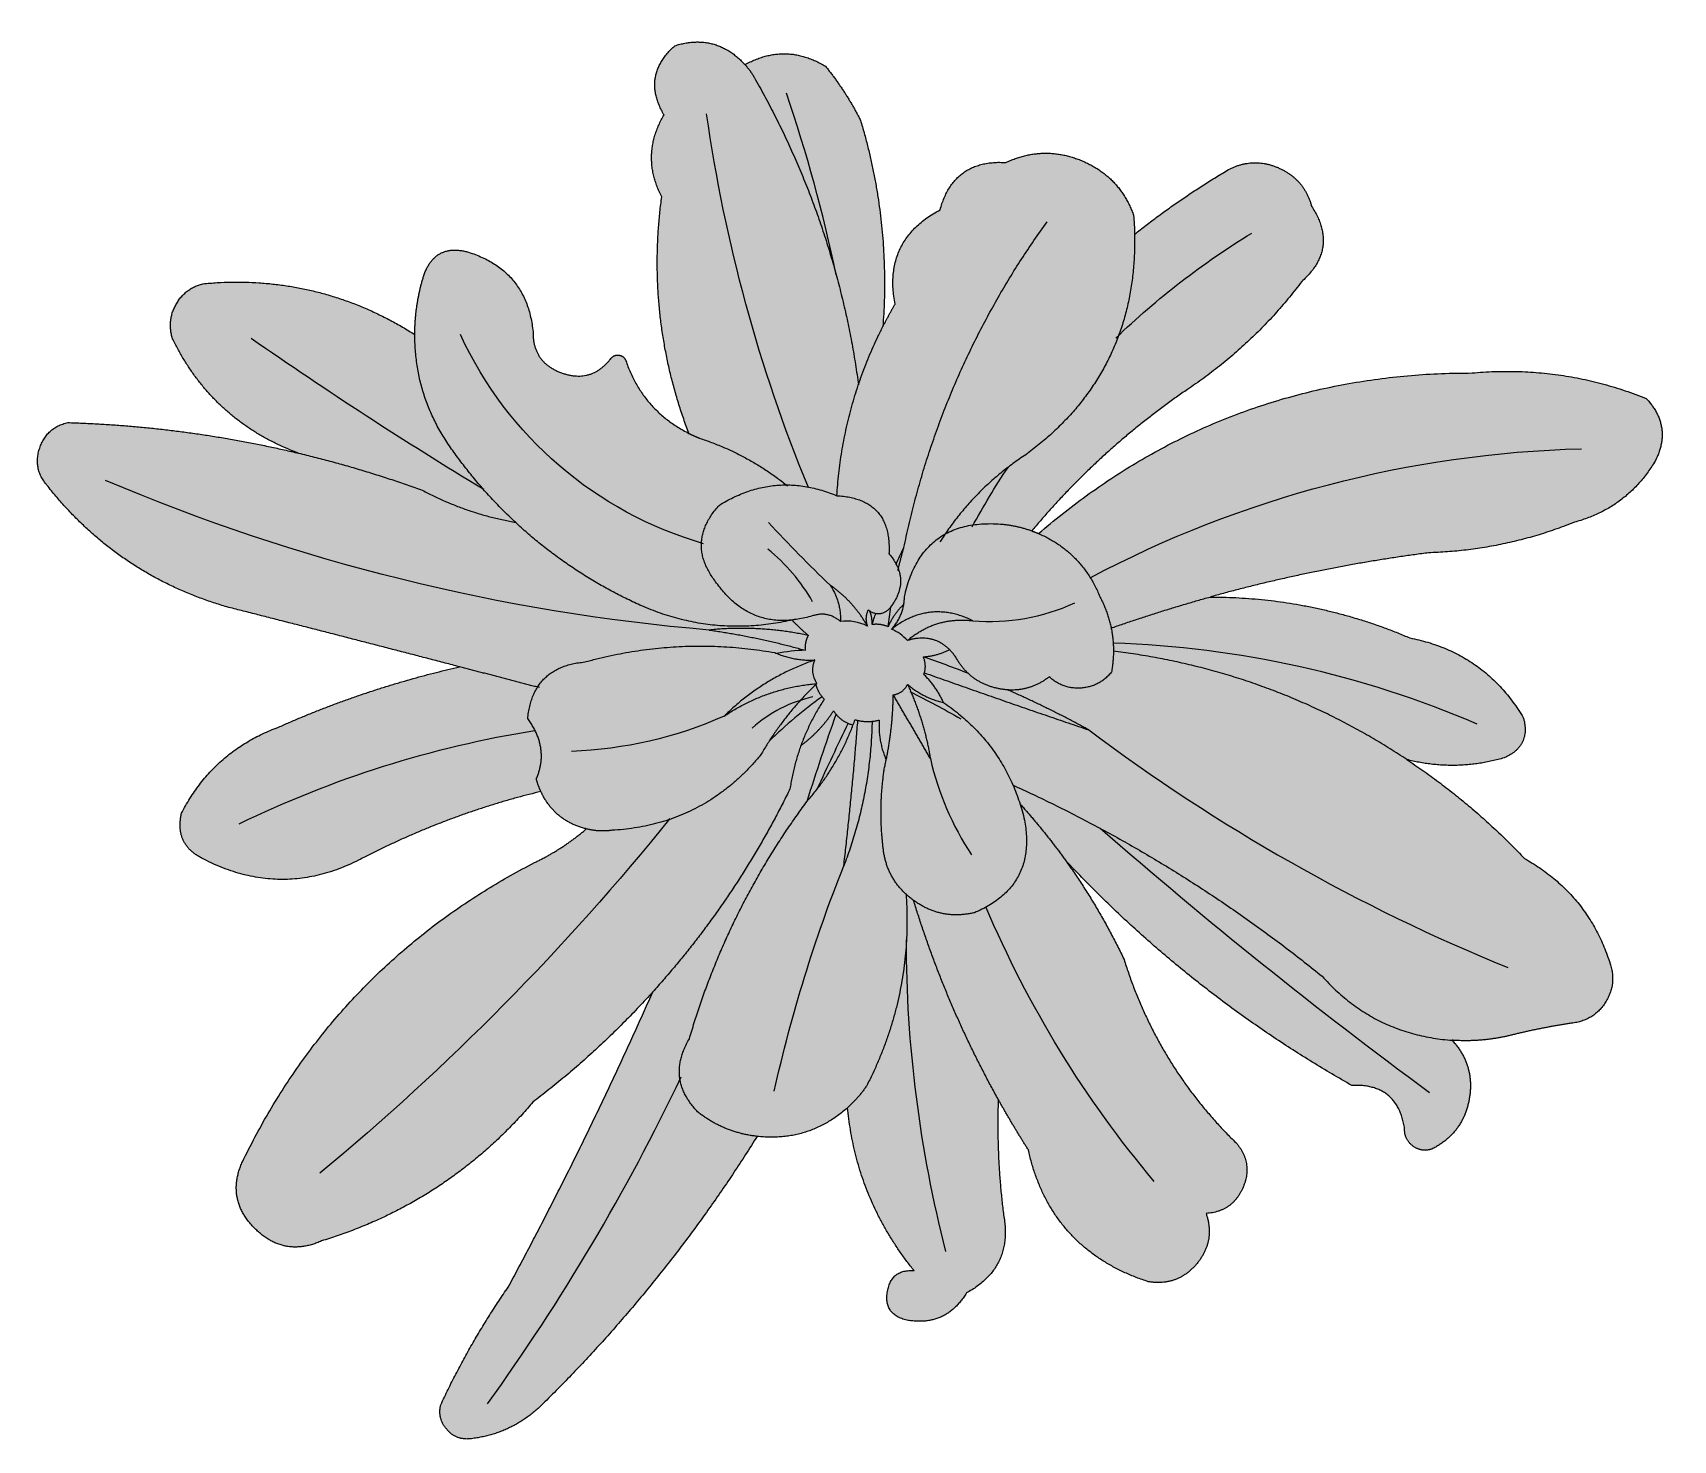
# Model space of a CAD drawing. Header units: metres. Extents: x -17 to 580, y -130 to 19.
# Drawn here: x 331.048 to 332.34, y -21.284 to -20.176 of the extents above; entities that cross this region are included whole.
import ezdxf

# ---------------------------------------------------------------- set-up
doc = ezdxf.new("R2010")
doc.units = ezdxf.units.M
doc.layers.add('Imported blocks', color=7, linetype='Continuous', true_color=0x7a8bf7)
doc.layers.add('Mood Board', color=7, linetype='Continuous', true_color=0x7a8bf7)

# ---------------------------------------------------------------- blocks, each defined once
blk = doc.blocks.new('Plant')
at = {"layer": 'Imported blocks', "transparency": 33554483}
h = blk.add_hatch(color=256, dxfattribs=at)
edge = h.paths.add_edge_path(flags=0)
edge.add_spline(control_points=[(0.5604, 0.5461), (0.4131, 0.4194), (0.2189, 0.4196)], knot_values=[0, 0, 0, 1, 1, 1], degree=2, periodic=0)
edge.add_spline(control_points=[(0.2189, 0.4196), (0.1478, 0.4131), (0.0816, 0.4397)], knot_values=[0, 0, 0, 1, 1, 1], degree=2, periodic=0)
edge.add_spline(control_points=[(0.0816, 0.4397), (0.0604, 0.4626), (0.0752, 0.49)], knot_values=[0, 0, 0, 1, 1, 1], degree=2, periodic=0)
edge.add_spline(control_points=[(0.0752, 0.49), (0.0973, 0.5261), (0.1382, 0.5372)], knot_values=[0, 0, 0, 1, 1, 1], degree=2, periodic=0)
edge.add_spline(control_points=[(0.1382, 0.5372), (0.1935, 0.5594), (0.2531, 0.5613)], knot_values=[0, 0, 0, 1, 1, 1], degree=2, periodic=0)
edge.add_spline(control_points=[(0.2531, 0.5613), (0.3405, 0.5726), (0.4253, 0.5961)], knot_values=[0, 0, 0, 1, 1, 1], degree=2, periodic=0)
edge.add_spline(control_points=[(0.4253, 0.5961), (0.3433, 0.5961), (0.2679, 0.6283)], knot_values=[0, 0, 0, 1, 1, 1], degree=2, periodic=0)
edge.add_spline(control_points=[(0.2679, 0.6283), (0.2093, 0.6398), (0.1785, 0.691)], knot_values=[0, 0, 0, 1, 1, 1], degree=2, periodic=0)
edge.add_spline(control_points=[(0.1785, 0.691), (0.1722, 0.7135), (0.1936, 0.7228)], knot_values=[0, 0, 0, 1, 1, 1], degree=2, periodic=0)
edge.add_spline(control_points=[(0.1936, 0.7228), (0.2317, 0.734), (0.2702, 0.7242)], knot_values=[0, 0, 0, 1, 1, 1], degree=2, periodic=0)
edge.add_spline(control_points=[(0.2702, 0.7242), (0.2194, 0.7579), (0.1776, 0.8021)], knot_values=[0, 0, 0, 1, 1, 1], degree=2, periodic=0)
edge.add_spline(control_points=[(0.1776, 0.8021), (0.1274, 0.8302), (0.1101, 0.885)], knot_values=[0, 0, 0, 1, 1, 1], degree=2, periodic=0)
edge.add_spline(control_points=[(0.1101, 0.885), (0.1048, 0.901), (0.1137, 0.9153)], knot_values=[0, 0, 0, 1, 1, 1], degree=2, periodic=0)
edge.add_spline(control_points=[(0.1137, 0.9153), (0.1227, 0.9295), (0.1394, 0.9317)], knot_values=[0, 0, 0, 1, 1, 1], degree=2, periodic=0)
edge.add_spline(control_points=[(0.1394, 0.9317), (0.1646, 0.9354), (0.1892, 0.9416)], knot_values=[0, 0, 0, 1, 1, 1], degree=2, periodic=0)
edge.add_spline(control_points=[(0.1892, 0.9416), (0.2116, 0.9469), (0.2345, 0.9453)], knot_values=[0, 0, 0, 1, 1, 1], degree=2, periodic=0)
edge.add_spline(control_points=[(0.2345, 0.9453), (0.2162, 0.9654), (0.2212, 0.9921)], knot_values=[0, 0, 0, 1, 1, 1], degree=2, periodic=0)
edge.add_spline(control_points=[(0.2212, 0.9921), (0.2262, 1.0188), (0.2505, 1.031)], knot_values=[0, 0, 0, 1, 1, 1], degree=2, periodic=0)
edge.add_spline(control_points=[(0.2505, 1.031), (0.2586, 1.0337), (0.2655, 1.0286)], knot_values=[0, 0, 0, 1, 1, 1], degree=2, periodic=0)
edge.add_spline(control_points=[(0.2655, 1.0286), (0.2723, 1.0235), (0.272, 1.0149)], knot_values=[0, 0, 0, 1, 1, 1], degree=2, periodic=0)
edge.add_spline(control_points=[(0.272, 1.0149), (0.2775, 0.9792), (0.3136, 0.9809)], knot_values=[0, 0, 0, 1, 1, 1], degree=2, periodic=0)
edge.add_spline(control_points=[(0.3136, 0.9809), (0.4397, 0.9096), (0.5389, 0.8039)], knot_values=[0, 0, 0, 1, 1, 1], degree=2, periodic=0)
edge.add_spline(control_points=[(0.5389, 0.8039), (0.5125, 0.8408), (0.493, 0.8816)], knot_values=[0, 0, 0, 1, 1, 1], degree=2, periodic=0)
edge.add_spline(control_points=[(0.493, 0.8816), (0.467, 0.9656), (0.404, 1.0269)], knot_values=[0, 0, 0, 1, 1, 1], degree=2, periodic=0)
edge.add_spline(control_points=[(0.404, 1.0269), (0.3911, 1.0429), (0.3995, 1.0617)], knot_values=[0, 0, 0, 1, 1, 1], degree=2, periodic=0)
edge.add_spline(control_points=[(0.3995, 1.0617), (0.4078, 1.0805), (0.4284, 1.0817)], knot_values=[0, 0, 0, 1, 1, 1], degree=2, periodic=0)
edge.add_spline(control_points=[(0.4284, 1.0817), (0.4209, 1.1038), (0.4359, 1.1216)], knot_values=[0, 0, 0, 1, 1, 1], degree=2, periodic=0)
edge.add_spline(control_points=[(0.4359, 1.1216), (0.451, 1.1393), (0.474, 1.1355)], knot_values=[0, 0, 0, 1, 1, 1], degree=2, periodic=0)
edge.add_spline(control_points=[(0.474, 1.1355), (0.5508, 1.1105), (0.5684, 1.0317)], knot_values=[0, 0, 0, 1, 1, 1], degree=2, periodic=0)
edge.add_spline(control_points=[(0.5684, 1.0317), (0.5808, 1.0121), (0.5921, 0.9919)], knot_values=[0, 0, 0, 1, 1, 1], degree=2, periodic=0)
edge.add_spline(control_points=[(0.5921, 0.9919), (0.5937, 1.0376), (0.5879, 1.0829)], knot_values=[0, 0, 0, 1, 1, 1], degree=2, periodic=0)
edge.add_spline(control_points=[(0.5879, 1.0829), (0.5802, 1.1244), (0.6172, 1.1444)], knot_values=[0, 0, 0, 1, 1, 1], degree=2, periodic=0)
edge.add_spline(control_points=[(0.6172, 1.1444), (0.6337, 1.1717), (0.6651, 1.1656)], knot_values=[0, 0, 0, 1, 1, 1], degree=2, periodic=0)
edge.add_spline(control_points=[(0.6651, 1.1656), (0.6825, 1.1609), (0.6794, 1.1431)], knot_values=[0, 0, 0, 1, 1, 1], degree=2, periodic=0)
edge.add_spline(control_points=[(0.6794, 1.1431), (0.6763, 1.1254), (0.6584, 1.1268)], knot_values=[0, 0, 0, 1, 1, 1], degree=2, periodic=0)
edge.add_spline(control_points=[(0.6584, 1.1268), (0.7041, 1.07), (0.7108, 0.9984)], knot_values=[0, 0, 0, 1, 1, 1], degree=2, periodic=0)
edge.add_spline(control_points=[(0.7108, 0.9984), (0.7414, 1.0256), (0.782, 1.021)], knot_values=[0, 0, 0, 1, 1, 1], degree=2, periodic=0)
edge.add_spline(control_points=[(0.782, 1.021), (0.854, 1.1363), (0.9508, 1.2317)], knot_values=[0, 0, 0, 1, 1, 1], degree=2, periodic=0)
edge.add_spline(control_points=[(0.9508, 1.2317), (0.9746, 1.2555), (1.0081, 1.2593)], knot_values=[0, 0, 0, 1, 1, 1], degree=2, periodic=0)
edge.add_spline(control_points=[(1.0081, 1.2593), (1.0193, 1.2604), (1.0266, 1.2518)], knot_values=[0, 0, 0, 1, 1, 1], degree=2, periodic=0)
edge.add_spline(control_points=[(1.0266, 1.2518), (1.0339, 1.2433), (1.0312, 1.2324)], knot_values=[0, 0, 0, 1, 1, 1], degree=2, periodic=0)
edge.add_spline(control_points=[(1.0312, 1.2324), (1.0086, 1.1838), (0.9781, 1.1397)], knot_values=[0, 0, 0, 1, 1, 1], degree=2, periodic=0)
edge.add_spline(control_points=[(0.9781, 1.1397), (0.9165, 1.0256), (0.8642, 0.9071)], knot_values=[0, 0, 0, 1, 1, 1], degree=2, periodic=0)
edge.add_spline(control_points=[(0.8642, 0.9071), (0.9074, 0.955), (0.9587, 0.9941)], knot_values=[0, 0, 0, 1, 1, 1], degree=2, periodic=0)
edge.add_spline(control_points=[(0.9587, 0.9941), (1.0259, 1.0731), (1.1251, 1.1034)], knot_values=[0, 0, 0, 1, 1, 1], degree=2, periodic=0)
edge.add_spline(control_points=[(1.1251, 1.1034), (1.1547, 1.1166), (1.1777, 1.0936)], knot_values=[0, 0, 0, 1, 1, 1], degree=2, periodic=0)
edge.add_spline(control_points=[(1.1777, 1.0936), (1.2007, 1.0706), (1.1875, 1.041)], knot_values=[0, 0, 0, 1, 1, 1], degree=2, periodic=0)
edge.add_spline(control_points=[(1.1875, 1.041), (1.1117, 0.8847), (0.9573, 0.8053)], knot_values=[0, 0, 0, 1, 1, 1], degree=2, periodic=0)
edge.add_spline(control_points=[(0.9573, 0.8053), (0.9352, 0.7947), (0.9166, 0.7788)], knot_values=[0, 0, 0, 1, 1, 1], degree=2, periodic=0)
edge.add_spline(control_points=[(0.9166, 0.7788), (0.9416, 0.7726), (0.9524, 0.7493)], knot_values=[0, 0, 0, 1, 1, 1], degree=2, periodic=0)
edge.add_spline(control_points=[(0.9524, 0.7493), (1.0265, 0.7673), (1.0941, 0.8025)], knot_values=[0, 0, 0, 1, 1, 1], degree=2, periodic=0)
edge.add_spline(control_points=[(1.0941, 0.8025), (1.1559, 0.8346), (1.2178, 0.8027)], knot_values=[0, 0, 0, 1, 1, 1], degree=2, periodic=0)
edge.add_spline(control_points=[(1.2178, 0.8027), (1.2412, 0.7917), (1.2355, 0.7665)], knot_values=[0, 0, 0, 1, 1, 1], degree=2, periodic=0)
edge.add_spline(control_points=[(1.2355, 0.7665), (1.2106, 0.7177), (1.1592, 0.6987)], knot_values=[0, 0, 0, 1, 1, 1], degree=2, periodic=0)
edge.add_spline(control_points=[(1.1592, 0.6987), (1.0902, 0.6678), (1.0164, 0.6511)], knot_values=[0, 0, 0, 1, 1, 1], degree=2, periodic=0)
edge.add_spline(control_points=[(1.0164, 0.6511), (1.108, 0.6272), (1.1997, 0.6039)], knot_values=[0, 0, 0, 1, 1, 1], degree=2, periodic=0)
edge.add_spline(control_points=[(1.1997, 0.6039), (1.286, 0.5788), (1.3415, 0.508)], knot_values=[0, 0, 0, 1, 1, 1], degree=2, periodic=0)
edge.add_spline(control_points=[(1.3415, 0.508), (1.3526, 0.495), (1.3472, 0.4788)], knot_values=[0, 0, 0, 1, 1, 1], degree=2, periodic=0)
edge.add_spline(control_points=[(1.3472, 0.4788), (1.3418, 0.4625), (1.3251, 0.4587)], knot_values=[0, 0, 0, 1, 1, 1], degree=2, periodic=0)
edge.add_spline(control_points=[(1.3251, 0.4587), (1.233, 0.4614), (1.1433, 0.4828)], knot_values=[0, 0, 0, 1, 1, 1], degree=2, periodic=0)
edge.add_spline(control_points=[(1.1433, 0.4828), (1.211, 0.4576), (1.2425, 0.3926)], knot_values=[0, 0, 0, 1, 1, 1], degree=2, periodic=0)
edge.add_spline(control_points=[(1.2425, 0.3926), (1.247, 0.3787), (1.2399, 0.3658)], knot_values=[0, 0, 0, 1, 1, 1], degree=2, periodic=0)
edge.add_spline(control_points=[(1.2399, 0.3658), (1.2328, 0.353), (1.2187, 0.3493)], knot_values=[0, 0, 0, 1, 1, 1], degree=2, periodic=0)
edge.add_spline(control_points=[(1.2187, 0.3493), (1.1283, 0.3407), (1.0517, 0.3893)], knot_values=[0, 0, 0, 1, 1, 1], degree=2, periodic=0)
edge.add_spline(control_points=[(1.0517, 0.3893), (1.0517, 0.3655), (1.0446, 0.3428)], knot_values=[0, 0, 0, 1, 1, 1], degree=2, periodic=0)
edge.add_spline(control_points=[(1.0446, 0.3428), (1.0357, 0.3171), (1.0094, 0.3244)], knot_values=[0, 0, 0, 1, 1, 1], degree=2, periodic=0)
edge.add_spline(control_points=[(1.0094, 0.3244), (0.9634, 0.339), (0.9586, 0.3871)], knot_values=[0, 0, 0, 1, 1, 1], degree=2, periodic=0)
edge.add_spline(control_points=[(0.9586, 0.3871), (0.9588, 0.4117), (0.9355, 0.4197)], knot_values=[0, 0, 0, 1, 1, 1], degree=2, periodic=0)
edge.add_spline(control_points=[(0.9355, 0.4197), (0.9123, 0.4277), (0.8973, 0.4083)], knot_values=[0, 0, 0, 1, 1, 1], degree=2, periodic=0)
edge.add_spline(control_points=[(0.8973, 0.4083), (0.8949, 0.4051), (0.8909, 0.4056)], knot_values=[0, 0, 0, 1, 1, 1], degree=2, periodic=0)
edge.add_spline(control_points=[(0.8909, 0.4056), (0.887, 0.4061), (0.8855, 0.4098)], knot_values=[0, 0, 0, 1, 1, 1], degree=2, periodic=0)
edge.add_spline(control_points=[(0.8855, 0.4098), (0.8724, 0.4486), (0.8358, 0.4672)], knot_values=[0, 0, 0, 1, 1, 1], degree=2, periodic=0)
edge.add_spline(control_points=[(0.8358, 0.4672), (0.8701, 0.3767), (0.8572, 0.2808)], knot_values=[0, 0, 0, 1, 1, 1], degree=2, periodic=0)
edge.add_spline(control_points=[(0.8572, 0.2808), (0.8741, 0.2481), (0.8554, 0.2163)], knot_values=[0, 0, 0, 1, 1, 1], degree=2, periodic=0)
edge.add_spline(control_points=[(0.8554, 0.2163), (0.8734, 0.1856), (0.8469, 0.1618)], knot_values=[0, 0, 0, 1, 1, 1], degree=2, periodic=0)
edge.add_spline(control_points=[(0.8469, 0.1618), (0.8145, 0.1516), (0.7916, 0.1767)], knot_values=[0, 0, 0, 1, 1, 1], degree=2, periodic=0)
edge.add_spline(control_points=[(0.7916, 0.1767), (0.7595, 0.1589), (0.7282, 0.178)], knot_values=[0, 0, 0, 1, 1, 1], degree=2, periodic=0)
edge.add_spline(control_points=[(0.7282, 0.178), (0.7121, 0.1978), (0.7006, 0.2206)], knot_values=[0, 0, 0, 1, 1, 1], degree=2, periodic=0)
edge.add_spline(control_points=[(0.7006, 0.2206), (0.6767, 0.3002), (0.683, 0.3831)], knot_values=[0, 0, 0, 1, 1, 1], degree=2, periodic=0)
edge.add_spline(control_points=[(0.683, 0.3831), (0.6784, 0.3741), (0.6734, 0.3653)], knot_values=[0, 0, 0, 1, 1, 1], degree=2, periodic=0)
edge.add_spline(control_points=[(0.6734, 0.3653), (0.683, 0.3151), (0.6379, 0.291)], knot_values=[0, 0, 0, 1, 1, 1], degree=2, periodic=0)
edge.add_spline(control_points=[(0.6379, 0.291), (0.6271, 0.2513), (0.5861, 0.2538)], knot_values=[0, 0, 0, 1, 1, 1], degree=2, periodic=0)
edge.add_spline(control_points=[(0.5861, 0.2538), (0.5566, 0.2399), (0.5265, 0.2523)], knot_values=[0, 0, 0, 1, 1, 1], degree=2, periodic=0)
edge.add_spline(control_points=[(0.5265, 0.2523), (0.4964, 0.2648), (0.4855, 0.2954)], knot_values=[0, 0, 0, 1, 1, 1], degree=2, periodic=0)
edge.add_spline(control_points=[(0.4855, 0.2954), (0.4848, 0.3029), (0.4847, 0.3103)], knot_values=[0, 0, 0, 1, 1, 1], degree=2, periodic=0)
edge.add_spline(control_points=[(0.4847, 0.3103), (0.4489, 0.2818), (0.4095, 0.2587)], knot_values=[0, 0, 0, 1, 1, 1], degree=2, periodic=0)
edge.add_spline(control_points=[(0.4095, 0.2587), (0.3901, 0.2494), (0.3705, 0.2584)], knot_values=[0, 0, 0, 1, 1, 1], degree=2, periodic=0)
edge.add_spline(control_points=[(0.3705, 0.2584), (0.3509, 0.2674), (0.3453, 0.2882)], knot_values=[0, 0, 0, 1, 1, 1], degree=2, periodic=0)
edge.add_spline(control_points=[(0.3453, 0.2882), (0.3236, 0.3212), (0.353, 0.3475)], knot_values=[0, 0, 0, 1, 1, 1], degree=2, periodic=0)
edge.add_spline(control_points=[(0.353, 0.3475), (0.3908, 0.3977), (0.4431, 0.4326)], knot_values=[0, 0, 0, 1, 1, 1], degree=2, periodic=0)
edge.add_spline(control_points=[(0.4431, 0.4326), (0.5121, 0.4798), (0.5657, 0.544)], knot_values=[0, 0, 0, 1, 1, 1], degree=2, periodic=0)
edge.add_spline(control_points=[(0.5657, 0.544), (0.5631, 0.545), (0.5604, 0.5461)], knot_values=[0, 0, 0, 1, 1, 1], degree=2, periodic=0)
at = {"layer": 'Imported blocks'}
for points, degree in [([(0.9508, 1.2317), (0.9746, 1.2555), (1.0081, 1.2593)], 2), ([(1.0081, 1.2593), (1.0193, 1.2604), (1.0266, 1.2518)], 2), ([(1.0266, 1.2518), (1.0339, 1.2433), (1.0312, 1.2324)], 2), ([(0.782, 1.021), (0.854, 1.1363), (0.9508, 1.2317)], 2), ([(0.9944, 1.2317), (0.9359, 1.1505), (0.8849, 1.0643), (0.8418, 0.974)], 3), ([(1.0312, 1.2324), (1.0086, 1.1838), (0.9781, 1.1397)], 2), ([(0.6172, 1.1444), (0.6337, 1.1717), (0.6651, 1.1656)], 2), ([(0.6651, 1.1656), (0.6825, 1.1609), (0.6794, 1.1431)], 2), ([(0.5879, 1.0829), (0.5802, 1.1244), (0.6172, 1.1444)], 2), ([(0.6794, 1.1431), (0.6763, 1.1254), (0.6584, 1.1268)], 2), ([(0.9781, 1.1397), (0.9165, 1.0256), (0.8642, 0.9071)], 2), ([(0.4359, 1.1216), (0.451, 1.1393), (0.474, 1.1355)], 2), ([(0.474, 1.1355), (0.5508, 1.1105), (0.5684, 1.0317)], 2), ([(0.6584, 1.1268), (0.7041, 1.07), (0.7108, 0.9984)], 2), ([(0.4284, 1.0817), (0.4209, 1.1038), (0.4359, 1.1216)], 2), ([(0.6333, 1.1116), (0.6539, 1.0313), (0.6644, 0.9491), (0.6645, 0.8663)], 3), ([(0.9587, 0.9941), (1.0259, 1.0731), (1.1251, 1.1034)], 2), ([(1.1251, 1.1034), (1.1547, 1.1166), (1.1777, 1.0936)], 2), ([(1.1777, 1.0936), (1.2007, 1.0706), (1.1875, 1.041)], 2), ([(0.3995, 1.0617), (0.4078, 1.0805), (0.4284, 1.0817)], 2), ([(0.5921, 0.9919), (0.5937, 1.0376), (0.5879, 1.0829)], 2), ([(0.404, 1.0269), (0.3911, 1.0429), (0.3995, 1.0617)], 2), ([(0.4692, 1.0566), (0.524, 0.9913), (0.5686, 0.9186), (0.6019, 0.8402)], 3), ([(0.8507, 0.7706), (0.9331, 0.8728), (1.0254, 0.9663), (1.1265, 1.0501)], 3), ([(1.1875, 1.041), (1.1117, 0.8847), (0.9573, 0.8053)], 2), ([(0.2212, 0.9921), (0.2262, 1.0188), (0.2505, 1.031)], 2), ([(0.2505, 1.031), (0.2586, 1.0337), (0.2655, 1.0286)], 2), ([(0.2655, 1.0286), (0.2723, 1.0235), (0.272, 1.0149)], 2), ([(0.493, 0.8816), (0.467, 0.9656), (0.404, 1.0269)], 2), ([(0.5684, 1.0317), (0.5808, 1.0121), (0.5921, 0.9919)], 2), ([(0.7108, 0.9984), (0.7414, 1.0256), (0.782, 1.021)], 2), ([(0.782, 1.021), (0.8082, 1.0181), (0.8289, 1.0017)], 2), ([(0.272, 1.0149), (0.2775, 0.9792), (0.3136, 0.9809)], 2), ([(0.6956, 0.9809), (0.7021, 0.9906), (0.7108, 0.9984)], 2), ([(0.8289, 1.0017), (0.854, 0.9754), (0.8354, 0.9441)], 2), ([(0.2345, 0.9453), (0.2162, 0.9654), (0.2212, 0.9921)], 2), ([(0.2525, 0.9866), (0.3418, 0.9209), (0.4282, 0.8515), (0.5117, 0.7784)], 3), ([(0.5921, 0.9919), (0.6338, 0.917), (0.6588, 0.8351)], 2), ([(0.7685, 0.9853), (0.755, 0.9248), (0.7368, 0.8655), (0.7138, 0.8079)], 3), ([(0.8642, 0.9071), (0.9074, 0.955), (0.9587, 0.9941)], 2), ([(0.3136, 0.9809), (0.4397, 0.9096), (0.5389, 0.8039)], 2), ([(0.6647, 0.8302), (0.6593, 0.9098), (0.6956, 0.9809)], 2), ([(0.1892, 0.9416), (0.2116, 0.9469), (0.2345, 0.9453)], 2), ([(0.3369, 0.8949), (0.296, 0.9409), (0.2345, 0.9453)], 2), ([(0.8354, 0.9441), (0.8058, 0.8422), (0.7426, 0.7569)], 2), ([(0.1137, 0.9153), (0.1227, 0.9295), (0.1394, 0.9317)], 2), ([(0.1394, 0.9317), (0.1646, 0.9354), (0.1892, 0.9416)], 2), ([(0.1101, 0.885), (0.1048, 0.901), (0.1137, 0.9153)], 2), ([(0.7562, 0.7473), (0.7989, 0.8348), (0.8642, 0.9071)], 2), ([(0.5808, 0.7442), (0.4491, 0.8039), (0.3369, 0.8949)], 2), ([(0.1776, 0.8021), (0.1274, 0.8302), (0.1101, 0.885)], 2), ([(0.5208, 0.7008), (0.4191, 0.7772), (0.3084, 0.84), (0.1907, 0.8881)], 3), ([(0.5389, 0.8039), (0.5125, 0.8408), (0.493, 0.8816)], 2), ([(0.5714, 0.7718), (0.5618, 0.8242), (0.6109, 0.8448)], 2), ([(0.6109, 0.8448), (0.6371, 0.8509), (0.6588, 0.8351)], 2), ([(0.6588, 0.8351), (0.6805, 0.8194), (0.6829, 0.7926)], 2), ([(1.0941, 0.8025), (1.1559, 0.8346), (1.2178, 0.8027)], 2), ([(0.2702, 0.7242), (0.2194, 0.7579), (0.1776, 0.8021)], 2), ([(0.575, 0.7591), (0.5557, 0.7805), (0.5389, 0.8039)], 2), ([(0.6915, 0.694), (0.6926, 0.7529), (0.7138, 0.8079)], 2), ([(0.7138, 0.8079), (0.7071, 0.7507), (0.7027, 0.6934)], 2), ([(0.9573, 0.8053), (0.9352, 0.7947), (0.9166, 0.7788)], 2), ([(0.9524, 0.7493), (1.0265, 0.7673), (1.0941, 0.8025)], 2), ([(1.2178, 0.8027), (1.2412, 0.7917), (1.2355, 0.7665)], 2), ([(0.6456, 0.7234), (0.6394, 0.7505), (0.6285, 0.7761), (0.6131, 0.7993)], 3), ([(0.6829, 0.7926), (0.6865, 0.7615), (0.6817, 0.7305)], 2), ([(0.779, 0.7202), (0.8245, 0.7758), (0.8963, 0.7799)], 2), ([(0.8963, 0.7799), (0.9066, 0.7813), (0.9166, 0.7788)], 2), ([(0.9166, 0.7788), (0.9416, 0.7726), (0.9524, 0.7493)], 2), ([(0.6353, 0.6792), (0.5854, 0.7131), (0.5714, 0.7718)], 2), ([(1.1901, 0.7748), (1.1163, 0.739), (1.038, 0.7142), (0.9571, 0.7012)], 3), ([(1.2355, 0.7665), (1.2106, 0.7177), (1.1592, 0.6987)], 2), ([(0.7426, 0.7569), (0.7176, 0.7284), (0.7049, 0.6927)], 2), ([(0.7426, 0.7569), (0.7354, 0.734), (0.7278, 0.7112), (0.7198, 0.6885)], 3), ([(0.7104, 0.6955), (0.7187, 0.7129), (0.7268, 0.7302), (0.735, 0.7476)], 3), ([(0.7292, 0.6766), (0.7504, 0.709), (0.7562, 0.7473)], 2), ([(0.956, 0.7393), (0.9454, 0.7156), (0.9628, 0.6919)], 2), ([(0.9524, 0.7493), (0.9547, 0.7445), (0.956, 0.7393)], 2), ([(0.1936, 0.7228), (0.2317, 0.734), (0.2702, 0.7242)], 2), ([(0.2702, 0.7242), (0.3757, 0.6541), (0.5015, 0.6388)], 2), ([(0.6817, 0.7305), (0.6752, 0.7022), (0.6748, 0.6732)], 2), ([(0.6859, 0.693), (0.6869, 0.7094), (0.6804, 0.7243)], 2), ([(0.1785, 0.691), (0.1722, 0.7135), (0.1936, 0.7228)], 2), ([(0.6636, 0.6649), (0.6506, 0.6929), (0.6456, 0.7234)], 2), ([(0.6456, 0.7234), (0.6601, 0.6982), (0.6748, 0.6732)], 2), ([(0.7474, 0.713), (0.7321, 0.7017), (0.7218, 0.6857)], 2), ([(0.735, 0.6643), (0.7611, 0.689), (0.779, 0.7202)], 2), ([(0.808, 0.6899), (0.846, 0.7068), (0.8867, 0.7162), (0.9283, 0.7177)], 3), ([(0.6503, 0.6558), (0.5857, 0.6788), (0.5208, 0.7008)], 2), ([(0.5208, 0.7008), (0.5521, 0.6836), (0.5848, 0.6692)], 2), ([(0.7309, 0.6747), (0.7457, 0.6853), (0.7596, 0.697), (0.7726, 0.7097)], 3), ([(0.7381, 0.6748), (0.756, 0.6788), (0.7724, 0.6872), (0.786, 0.6994)], 3), ([(1.1592, 0.6987), (1.0902, 0.6678), (1.0164, 0.6511)], 2), ([(0.2679, 0.6283), (0.2093, 0.6398), (0.1785, 0.691)], 2), ([(0.2148, 0.6962), (0.3058, 0.6572), (0.4027, 0.6356), (0.5017, 0.6325)], 3), ([(0.6618, 0.6705), (0.6482, 0.6773), (0.6347, 0.6845), (0.6215, 0.6921)], 3), ([(0.7049, 0.6927), (0.6955, 0.6956), (0.6859, 0.693)], 2), ([(0.7218, 0.6857), (0.7164, 0.6944), (0.7065, 0.6969)], 2), ([(0.808, 0.6899), (0.7748, 0.6677), (0.735, 0.6643)], 2), ([(0.7365, 0.6457), (0.7772, 0.6597), (0.808, 0.6899)], 2), ([(0.9628, 0.6919), (0.9588, 0.6509), (0.9178, 0.6473)], 2), ([(0.6636, 0.6649), (0.6513, 0.6756), (0.6353, 0.6792)], 2), ([(0.6353, 0.6792), (0.6409, 0.6667), (0.6507, 0.6571)], 2), ([(0.6748, 0.6732), (0.667, 0.6719), (0.6636, 0.6649)], 2), ([(0.7359, 0.6651), (0.734, 0.6717), (0.7292, 0.6766)], 2), ([(0.5029, 0.6552), (0.512, 0.6666), (0.5266, 0.6678)], 2), ([(0.5266, 0.6678), (0.5411, 0.6689), (0.5519, 0.659)], 2), ([(0.5519, 0.659), (0.57, 0.6729), (0.5923, 0.6682)], 2), ([(0.5923, 0.6682), (0.6147, 0.6634), (0.6256, 0.6434)], 2), ([(0.735, 0.6643), (0.7385, 0.6586), (0.7391, 0.6519), (0.7366, 0.6457)], 3), ([(0.9536, 0.6675), (0.985, 0.6593), (1.0164, 0.6511)], 2), ([(0.5122, 0.5956), (0.4973, 0.6238), (0.5029, 0.6552)], 2), ([(0.6154, 0.6564), (0.6272, 0.6518), (0.6391, 0.6474), (0.6511, 0.6433)], 3), ([(0.6507, 0.6571), (0.6482, 0.6501), (0.6511, 0.6433)], 2), ([(0.9178, 0.6473), (0.8439, 0.6267), (0.7682, 0.6399)], 2), ([(1.0164, 0.6511), (1.108, 0.6272), (1.1997, 0.6039)], 2), ([(0.6256, 0.6434), (0.64, 0.6232), (0.6637, 0.6304)], 2), ([(0.6511, 0.6433), (0.6404, 0.6424), (0.6307, 0.6377)], 2), ([(0.7682, 0.6399), (0.753, 0.6466), (0.7365, 0.6457)], 2), ([(0.744, 0.6381), (0.7445, 0.6319), (0.7417, 0.6264)], 2), ([(0.744, 0.6381), (0.7516, 0.6382), (0.7591, 0.6391), (0.7666, 0.6406)], 3), ([(0.8197, 0.6221), (0.7813, 0.6276), (0.744, 0.6381)], 2), ([(0.4253, 0.5961), (0.3433, 0.5961), (0.2679, 0.6283)], 2), ([(0.5033, 0.6206), (0.4647, 0.6071), (0.4253, 0.5961)], 2), ([(0.6637, 0.6304), (0.6413, 0.6114), (0.6122, 0.6148)], 2), ([(0.6122, 0.6148), (0.6463, 0.5981), (0.6762, 0.6215)], 2), ([(0.6637, 0.6304), (0.6671, 0.6265), (0.6714, 0.6235), (0.6762, 0.6215)], 3), ([(0.6762, 0.6215), (0.6663, 0.6106), (0.666, 0.5959)], 2), ([(0.7546, 0.6142), (0.7484, 0.6207), (0.7417, 0.6264)], 2), ([(0.7417, 0.6264), (0.7804, 0.6181), (0.8197, 0.6221)], 2), ([(0.8197, 0.6221), (0.9838, 0.6083), (1.1439, 0.5686), (1.2954, 0.5042)], 3), ([(0.6122, 0.6148), (0.5845, 0.6171), (0.5571, 0.6123), (0.5319, 0.6008)], 3), ([(0.6667, 0.6021), (0.6746, 0.6095), (0.6788, 0.6195)], 2), ([(0.6764, 0.6034), (0.6841, 0.6137), (0.6947, 0.6064)], 2), ([(0.6788, 0.6195), (0.6782, 0.6143), (0.6776, 0.6091), (0.6768, 0.6039)], 3), ([(0.6788, 0.6195), (0.6849, 0.617), (0.6915, 0.6178)], 2), ([(0.6915, 0.6178), (0.6905, 0.6147), (0.6895, 0.6117), (0.6884, 0.6087)], 3), ([(0.6915, 0.6178), (0.6912, 0.6123), (0.6933, 0.6073)], 2), ([(0.6947, 0.6064), (0.6976, 0.6126), (0.6952, 0.619)], 2), ([(0.6952, 0.619), (0.7018, 0.6156), (0.7091, 0.6144), (0.7164, 0.6154)], 3), ([(0.6952, 0.619), (0.7061, 0.5995), (0.7245, 0.5868)], 2), ([(0.7164, 0.6154), (0.7263, 0.6069), (0.7386, 0.611)], 2), ([(0.7245, 0.5868), (0.716, 0.5998), (0.7164, 0.6154)], 2), ([(0.7386, 0.611), (0.7855, 0.625), (0.814, 0.5851)], 2), ([(0.7519, 0.6136), (0.8142, 0.6287), (0.873, 0.6031)], 2), ([(0.2531, 0.5613), (0.3405, 0.5726), (0.4253, 0.5961)], 2), ([(0.5604, 0.5461), (0.5263, 0.561), (0.5122, 0.5956)], 2), ([(0.666, 0.5959), (0.6524, 0.5331), (0.5883, 0.5388)], 2), ([(0.6782, 0.5619), (0.6609, 0.582), (0.6764, 0.6034)], 2), ([(0.7383, 0.5998), (0.7475, 0.5839), (0.7595, 0.5699), (0.7737, 0.5583)], 3), ([(0.873, 0.6031), (0.9647, 0.5617), (1.0227, 0.4795)], 2), ([(1.1997, 0.6039), (1.286, 0.5788), (1.3415, 0.508)], 2), ([(0.7245, 0.5868), (0.7412, 0.5708), (0.7574, 0.5544), (0.7731, 0.5375)], 3), ([(0.814, 0.5851), (0.8388, 0.5537), (0.812, 0.5239)], 2), ([(0.5197, 0.5809), (0.3998, 0.5174), (0.2682, 0.4829), (0.1326, 0.4793)], 3), ([(0.6712, 0.5752), (0.669, 0.5661), (0.6664, 0.5571)], 2), ([(0.6729, 0.5705), (0.6708, 0.566), (0.6686, 0.5615), (0.6664, 0.5571)], 3), ([(0.1382, 0.5372), (0.1935, 0.5594), (0.2531, 0.5613)], 2), ([(0.6664, 0.5571), (0.6375, 0.4167), (0.5537, 0.3005)], 2), ([(0.7192, 0.5163), (0.676, 0.5187), (0.6782, 0.5619)], 2), ([(0.5604, 0.5461), (0.4131, 0.4194), (0.2189, 0.4196)], 2), ([(0.4431, 0.4326), (0.5121, 0.4798), (0.5657, 0.544)], 2), ([(0.5657, 0.544), (0.5631, 0.5449), (0.5604, 0.5461)], 2), ([(0.5657, 0.544), (0.5631, 0.545), (0.5604, 0.5461)], 2), ([(0.5883, 0.5388), (0.5767, 0.54), (0.5657, 0.544)], 2), ([(0.5704, 0.484), (0.6117, 0.511), (0.638, 0.5527)], 2), ([(0.8242, 0.5541), (0.9098, 0.529), (0.9781, 0.4702), (1.0158, 0.3893)], 3), ([(0.0752, 0.49), (0.0973, 0.5261), (0.1382, 0.5372)], 2), ([(0.6126, 0.5408), (0.6039, 0.5247), (0.5945, 0.5091), (0.5844, 0.494)], 3), ([(1.0458, 0.512), (1.011, 0.5305), (0.9722, 0.5373)], 2), ([(0.812, 0.5239), (0.7675, 0.4961), (0.7192, 0.5163)], 2), ([(0.7192, 0.5163), (0.7149, 0.4459), (0.683, 0.3831)], 2), ([(0.7417, 0.5098), (0.7806, 0.4153), (0.8074, 0.3165), (0.8218, 0.2154)], 3), ([(0.8274, 0.471), (0.7894, 0.4834), (0.7582, 0.5085)], 2), ([(0.9974, 0.5115), (1.0597, 0.4738), (1.1208, 0.4341), (1.1806, 0.3924)], 3), ([(1.1433, 0.4828), (1.0937, 0.4946), (1.0458, 0.512)], 2), ([(1.3415, 0.508), (1.3526, 0.495), (1.3472, 0.4788)], 2), ([(0.0816, 0.4397), (0.0604, 0.4626), (0.0752, 0.49)], 2), ([(0.4847, 0.3103), (0.4826, 0.4194), (0.5704, 0.484)], 2), ([(1.0227, 0.4795), (1.0517, 0.4391), (1.0517, 0.3893)], 2), ([(1.3251, 0.4587), (1.233, 0.4614), (1.1433, 0.4828)], 2), ([(1.1433, 0.4828), (1.211, 0.4576), (1.2425, 0.3926)], 2), ([(1.3472, 0.4788), (1.3418, 0.4625), (1.3251, 0.4587)], 2), ([(0.8358, 0.4672), (0.8317, 0.4693), (0.8274, 0.471)], 2), ([(0.8855, 0.4098), (0.8724, 0.4486), (0.8358, 0.4672)], 2), ([(0.8358, 0.4672), (0.8701, 0.3767), (0.8572, 0.2808)], 2), ([(0.2189, 0.4196), (0.1478, 0.4131), (0.0816, 0.4397)], 2), ([(0.353, 0.3475), (0.3908, 0.3977), (0.4431, 0.4326)], 2), ([(0.7842, 0.187), (0.7197, 0.3), (0.7022, 0.4289)], 2), ([(0.9355, 0.4197), (0.9123, 0.4277), (0.8973, 0.4083)], 2), ([(0.9586, 0.3871), (0.9588, 0.4117), (0.9355, 0.4197)], 2), ([(0.8909, 0.4056), (0.887, 0.4061), (0.8855, 0.4098)], 2), ([(0.8973, 0.4083), (0.8949, 0.4051), (0.8909, 0.4056)], 2), ([(0.4995, 0.3921), (0.4669, 0.3607), (0.4311, 0.333), (0.3924, 0.3094)], 3), ([(1.0517, 0.3893), (1.0517, 0.3655), (1.0446, 0.3428)], 2), ([(1.2187, 0.3493), (1.1283, 0.3407), (1.0517, 0.3893)], 2), ([(1.2425, 0.3926), (1.247, 0.3787), (1.2399, 0.3658)], 2), ([(0.683, 0.3831), (0.6784, 0.3741), (0.6734, 0.3653)], 2), ([(0.7006, 0.2206), (0.6767, 0.3002), (0.683, 0.3831)], 2), ([(1.0094, 0.3244), (0.9634, 0.339), (0.9586, 0.3871)], 2), ([(0.6734, 0.3653), (0.683, 0.3151), (0.6379, 0.291)], 2), ([(1.2399, 0.3658), (1.2328, 0.353), (1.2187, 0.3493)], 2), ([(0.3453, 0.2882), (0.3236, 0.3212), (0.353, 0.3475)], 2), ([(0.7198, 0.3424), (0.7299, 0.2939), (0.743, 0.2461), (0.7589, 0.1992)], 3), ([(1.0446, 0.3428), (1.0357, 0.3171), (1.0094, 0.3244)], 2), ([(0.4847, 0.3103), (0.4489, 0.2818), (0.4095, 0.2587)], 2), ([(0.4855, 0.2954), (0.4848, 0.3029), (0.4847, 0.3103)], 2), ([(0.3705, 0.2584), (0.3509, 0.2674), (0.3453, 0.2882)], 2), ([(0.5265, 0.2523), (0.4964, 0.2648), (0.4855, 0.2954)], 2), ([(0.6379, 0.291), (0.6271, 0.2513), (0.5861, 0.2538)], 2), ([(0.8572, 0.2808), (0.8741, 0.2481), (0.8554, 0.2163)], 2), ([(0.4095, 0.2587), (0.3901, 0.2494), (0.3705, 0.2584)], 2), ([(0.5861, 0.2538), (0.5566, 0.2399), (0.5265, 0.2523)], 2), ([(0.7282, 0.178), (0.7121, 0.1978), (0.7006, 0.2206)], 2), ([(0.8554, 0.2163), (0.8734, 0.1856), (0.8469, 0.1618)], 2), ([(0.7916, 0.1767), (0.7873, 0.1814), (0.7842, 0.187)], 2), ([(0.7916, 0.1767), (0.7595, 0.1589), (0.7282, 0.178)], 2), ([(0.8469, 0.1618), (0.8145, 0.1516), (0.7916, 0.1767)], 2)]:
    blk.add_open_spline(points, degree=degree, dxfattribs=at)

msp = doc.modelspace()

# ---------------------------------------------------------------- block references
at = {"layer": 'Mood Board', "rotation": 180}
msp.add_blockref('Plant', (332.4004076, -20.0239399), dxfattribs=at)

doc.saveas('drawing.dxf')
